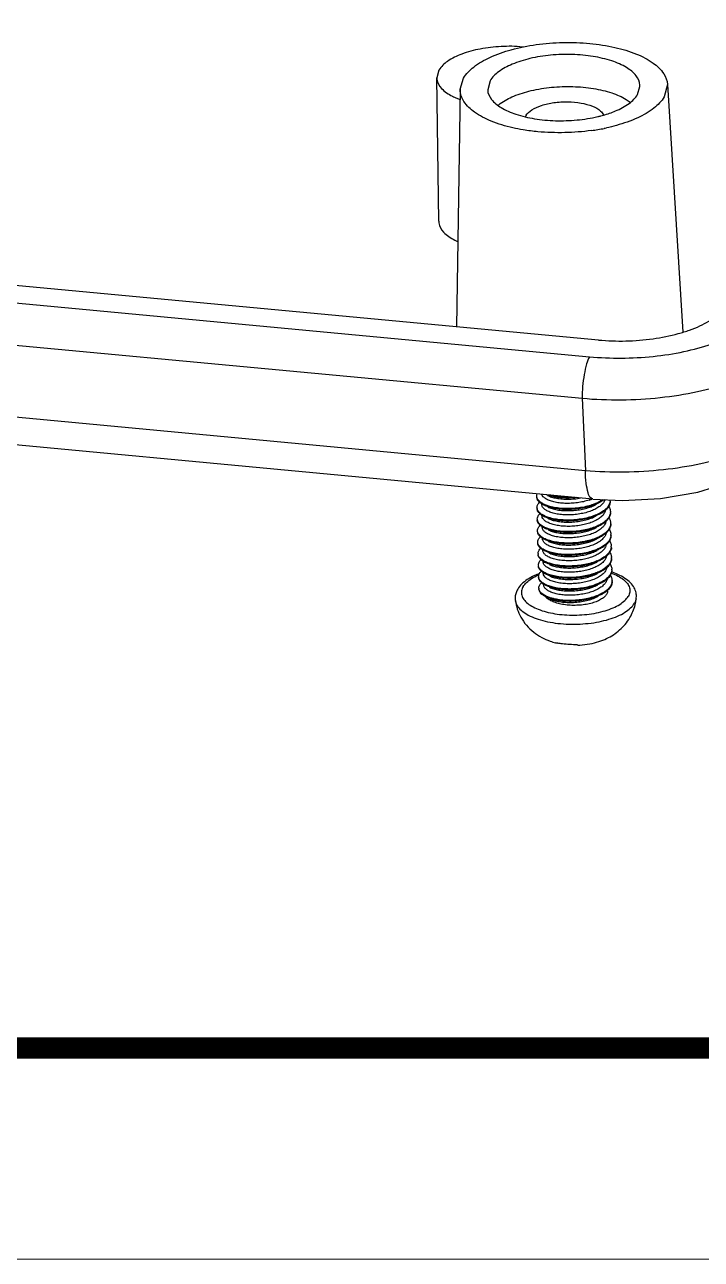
# Model space of a CAD drawing. Header units: millimetres. Extents: x 1396 to 1781, y -411 to -144.
# Drawn here: x 1534.95 to 1556.17, y -410.97 to -372.24 of the extents above; entities that cross this region are included whole.
import ezdxf

# ---------------------------------------------------------------- set-up
doc = ezdxf.new("R2010")
doc.units = ezdxf.units.MM
doc.layers.add('3_ALL_AXES', color=7, linetype='Continuous')
doc.layers.add('from', color=7, linetype='Continuous', lineweight=13)

# ---------------------------------------------------------------- blocks, each defined once
blk = doc.blocks.new('u21')
at = {"color": 7, "linetype": 'Continuous'}
for p, q in [((-22.441, 19.131), (-118.258, 28.113)), ((-118.592, 27.593), (-22.722, 18.606)), ((-27.445, 27.6), (-27.513, 27.357)), ((-27.451, 22.856), (-27.513, 27.358)), ((-26.779, 26.997), (-26.675, 27.344)), ((-25.841, 27.266), (-25.916, 26.976)), ((-20.281, 27.149), (-20.384, 26.755)), ((-20.281, 27.149), (-19.798, 19.382)), ((-26.779, 26.997), (-26.893, 19.548)), ((-21.218, 26.833), (-21.142, 27.088)), ((-118.821, 26.29), (-22.952, 17.304)), ((-22.853, 15.031), (-118.849, 24.03)), ((-22.616, 14.141), (-118.612, 23.14)), ((-22.952, 17.304), (-22.853, 15.031)), ((-22.536, 14), (-22.538, 13.999)), ((-23.759, 9.625), (-23.787, 9.637))]:
    blk.add_line(p, q, dxfattribs=at)
blk.add_lwpolyline([(-22.616, 14.141), (-21.687, 14.097), (-20.495, 14.159), (-19.325, 14.36), (-18.257, 14.697), (-17.347, 15.167), (-16.647, 15.76), (-16.313, 16.212)], dxfattribs=at)
for centre, radius, start, end in [((-26.058, 28.699), 2.15, 243.3308, 247.4351), ((-25.966, 28.919), 2.388, 247.4125, 249.8511), ((-24.48, 26.034), 0.273, 149.5811, 156.8358), ((-23.427, 30.219), 4.192, 283.2429, 284.6542), ((-23.358, 29.955), 3.919, 284.6574, 285.8603), ((-23.559, 32.173), 6.533, 277.8954, 281.4663), ((-23.468, 31.7), 6.05, 281.5057, 282.1514), ((-23.899, 14.505), 0.609, 237.4115, 238.4974), ((-23.775, 14.759), 0.867, 243.4732, 245.121), ((-23.221, 15.556), 1.526, 288.5199, 292.036), ((-23.159, 15.506), 1.63, 291.4225, 292.4012), ((-22.337, 14.098), 0.261, 355.7147, 1.5163), ((-24.186, 13.876), 0.185, 181.6364, 198.7223), ((-23.865, 14.186), 0.657, 238.0736, 238.4492), ((-22.349, 13.739), 0.281, 355.7675, 1.2298), ((-24.201, 13.514), 0.162, 180.9463, 190.1398), ((-23.88, 13.786), 0.611, 237.4364, 238.473), ((-23.751, 14.054), 0.885, 244.0855, 245.1114), ((-23.123, 14.74), 1.58, 292.6231, 292.8306), ((-22.319, 13.378), 0.26, 355.6839, 1.4549), ((-23.841, 13.479), 0.672, 238.6635, 238.804), ((-23.053, 14.236), 1.423, 292.487, 296.8616), ((-22.993, 14.114), 1.287, 296.9198, 297.578), ((-22.332, 13.019), 0.281, 355.8102, 1.2846), ((-24.155, 12.437), 0.182, 181.7928, 190.1635), ((-23.862, 13.069), 0.614, 237.4646, 238.4523), ((-23.727, 13.35), 0.903, 244.688, 245.1108), ((-22.644, 13.24), 0.669, 312.6843, 313.3132), ((-22.303, 12.658), 0.261, 355.6067, 1.3796), ((-23.822, 12.762), 0.676, 238.6746, 239.6015), ((-23.778, 12.839), 0.764, 239.6697, 244.508), ((-23.03, 13.501), 1.407, 292.4573, 297.3363), ((-22.973, 13.386), 1.279, 297.4129, 297.5786), ((-22.623, 12.516), 0.663, 313.1159, 313.4583), ((-22.599, 12.463), 0.628, 313.9978, 315.2385), ((-22.312, 12.298), 0.278, 349.8722, 1.3652), ((-24.141, 11.716), 0.179, 181.8116, 190.274), ((-22.292, 11.939), 0.267, 355.5992, 1.2688), ((-24.14, 11.353), 0.172, 180.9327, 190.5318), ((-23.838, 11.988), 0.613, 237.5273, 238.6203), ((-22.948, 12.65), 1.261, 297.7424, 297.9116), ((-22.612, 11.774), 0.672, 311.6802, 312.5402), ((-22.292, 11.578), 0.276, 351.219, 1.4294), ((-23.833, 11.301), 0.348, 221.017, 223.0866), ((-23.681, 11.938), 0.933, 245.3849, 245.8643), ((-23.291, 11.766), 2.186, 256.8826, 258.6149)]:
    blk.add_arc(centre, radius, start, end, dxfattribs=at)
for points, start_tangent, end_tangent in [([(-24.793, 28.317), (-24.825, 28.321), (-25.494, 28.336), (-26.151, 28.26), (-26.73, 28.101), (-27.176, 27.873), (-27.445, 27.6)], (-0.995015, 0.099727), (-0.507097, -0.861889)), ([(-26.675, 27.344), (-26.357, 27.693), (-25.846, 27.997), (-25.178, 28.237), (-24.397, 28.396), (-23.557, 28.463), (-22.715, 28.434), (-21.928, 28.311), (-21.251, 28.101), (-20.729, 27.82), (-20.398, 27.486), (-20.281, 27.149)], (0.507097, 0.861889), (0.06582, -0.997831)), ([(-21.142, 27.088), (-21.143, 27.128), (-21.262, 27.418), (-21.562, 27.676), (-22.026, 27.886), (-22.606, 28.025), (-23.268, 28.087), (-23.943, 28.065), (-24.592, 27.96), (-25.149, 27.782), (-25.579, 27.544), (-25.841, 27.266)], (0.022655, 0.999743), (-0.507097, -0.861889)), ([(-27.513, 27.357), (-27.509, 27.307), (-27.364, 27.024), (-27.023, 26.778)], (0.000925, -1), (0.893298, -0.449466)), ([(-24.804, 25.724), (-25.13, 25.788), (-25.808, 25.998), (-26.33, 26.279), (-26.661, 26.612), (-26.779, 26.976), (-26.779, 26.997)], (-0.986368, 0.164557), (0.017172, 0.999853)), ([(-25.916, 26.976), (-25.916, 26.971), (-25.797, 26.681), (-25.497, 26.423), (-25.033, 26.213), (-24.453, 26.073)], (0.058461, -0.99829), (0.986932, -0.161137)), ([(-25.582, 26.499), (-25.523, 26.546), (-25.1, 26.78), (-24.552, 26.955), (-23.913, 27.059), (-23.249, 27.081), (-22.597, 27.02), (-22.027, 26.882), (-21.571, 26.676)], (0.766284, 0.642501), (0.854454, -0.519527)), ([(-22.287, 26.185), (-21.909, 26.317), (-21.48, 26.555), (-21.218, 26.833)], (0.961903, 0.273391), (0.507097, 0.861889)), ([(-20.384, 26.755), (-20.702, 26.406), (-21.213, 26.102), (-21.881, 25.862), (-22.194, 25.785)], (-0.507097, -0.861889), (-0.977591, -0.210515)), ([(-24.716, 26.173), (-24.536, 26.348), (-24.23, 26.489), (-23.842, 26.577), (-23.405, 26.603), (-22.99, 26.564), (-22.629, 26.463), (-22.379, 26.315), (-22.285, 26.199)], (0.507097, 0.861889), (0.456858, -0.88954)), ([(-21.571, 26.676), (-21.447, 26.592)], (0.854454, -0.519527), (0.794439, -0.607344)), ([(-24.453, 26.073), (-23.791, 26.011), (-23.116, 26.034), (-22.467, 26.139)], (0.986932, -0.161137), (0.973372, 0.229232)), ([(-22.662, 25.703), (-23.502, 25.636), (-24.344, 25.665), (-24.804, 25.724)], (-0.990424, -0.138059), (-0.986368, 0.164557)), ([(-27.451, 22.856), (-27.447, 22.804), (-27.299, 22.516), (-26.951, 22.265), (-26.856, 22.22)], (0.000943, -1), (0.914263, -0.40512)), ([(-22.441, 19.131), (-21.585, 19.101), (-20.732, 19.17), (-19.941, 19.331), (-19.585, 19.443), (-19.263, 19.574), (-18.981, 19.722), (-18.744, 19.883), (-18.556, 20.056), (-18.421, 20.237)], (0.995635, -0.093332), (0.507097, 0.861889)), ([(-22.722, 18.606), (-21.728, 18.563), (-20.724, 18.618), (-19.763, 18.769), (-18.894, 19.008), (-18.16, 19.324), (-17.6, 19.699), (-17.241, 20.114)], (0.995645, -0.093231), (0.507459, 0.861676)), ([(-22.952, 17.304), (-21.733, 17.256), (-20.507, 17.327), (-19.334, 17.513), (-18.273, 17.805), (-17.378, 18.188), (-16.693, 18.643), (-16.252, 19.147)], (0.996044, -0.088866), (0.51134, 0.859379)), ([(-22.722, 18.606), (-22.815, 18.379), (-22.891, 18.053), (-22.939, 17.676), (-22.952, 17.304)], (-0.507097, -0.861889), (0.015932, -0.999873)), ([(-16.594, 16.373), (-17.279, 15.92), (-18.174, 15.538), (-19.235, 15.246), (-20.408, 15.059), (-21.634, 14.986), (-22.853, 15.031)], (-0.761953, -0.647632), (-0.996238, 0.086657)), ([(-22.615, 14.149), (-22.675, 14.17), (-22.766, 14.336), (-22.827, 14.633), (-22.853, 15.031)], (-0.99193, 0.126788), (-0.015932, 0.999873)), ([(-24.379, 14.231), (-24.365, 14.306)], (-0.018982, 0.99982), (0.375907, 0.926657)), ([(-24.377, 14.205), (-24.379, 14.223), (-24.379, 14.231)], (-0.176586, 0.984285), (-0.018982, 0.99982)), ([(-24.226, 13.992), (-24.277, 14.028), (-24.35, 14.11), (-24.378, 14.196), (-24.379, 14.204)], (-0.84252, 0.538666), (-0.018982, 0.99982)), ([(-24.163, 13.983), (-24.277, 14.055), (-24.35, 14.137), (-24.377, 14.205)], (-0.894663, 0.446742), (-0.176586, 0.984285)), ([(-24.371, 13.871), (-24.368, 13.905), (-24.331, 13.992), (-24.289, 14.041)], (-0.027821, 0.999613), (0.718232, 0.695804)), ([(-22.736, 14.11), (-22.913, 14.06), (-23.104, 14.026), (-23.301, 14.008), (-23.494, 14.007), (-23.675, 14.022), (-23.84, 14.053), (-23.983, 14.097), (-24.097, 14.152), (-24.178, 14.217), (-24.223, 14.288), (-24.224, 14.292)], (-0.947939, -0.318451), (-0.305163, 0.9523)), ([(-22.26, 14.072), (-22.326, 13.98), (-22.427, 13.894), (-22.558, 13.819), (-22.713, 13.755), (-22.889, 13.704), (-23.081, 13.668), (-23.277, 13.649), (-23.468, 13.647), (-23.652, 13.66), (-23.823, 13.69), (-23.97, 13.735), (-24.085, 13.79), (-24.167, 13.854), (-24.214, 13.925), (-24.223, 13.975)], (-0.458428, -0.888732), (-0.028749, 0.999587)), ([(-24.149, 13.949), (-24.162, 13.956), (-24.217, 13.986)], (-0.902074, 0.431581), (-0.852576, 0.522603)), ([(-22.41, 14.032), (-22.537, 13.972), (-22.732, 13.905), (-22.947, 13.855), (-23.173, 13.825), (-23.401, 13.814), (-23.622, 13.823), (-23.828, 13.85), (-24.011, 13.895), (-24.149, 13.949)], (-0.88091, -0.473284), (-0.902074, 0.431581)), ([(-24.021, 13.926), (-24.14, 13.972)], (-0.951161, 0.308694), (-0.907139, 0.420831)), ([(-23.143, 14.189), (-23.302, 14.177), (-23.528, 14.176), (-23.742, 14.195), (-23.937, 14.232), (-24.082, 14.277)], (-0.994423, -0.105461), (-0.935143, 0.35427)), ([(-24.042, 14.254), (-23.982, 14.228), (-23.839, 14.185), (-23.671, 14.155), (-23.488, 14.14), (-23.295, 14.142), (-23.099, 14.16), (-23.004, 14.176)], (0.901882, -0.431982), (0.983671, 0.179974)), ([(-24.034, 13.894), (-23.969, 13.867), (-23.823, 13.823), (-23.653, 13.793), (-23.469, 13.78), (-23.278, 13.782), (-23.083, 13.801), (-22.893, 13.837), (-22.717, 13.888), (-22.561, 13.952), (-22.522, 13.972)], (0.901851, -0.432048), (0.880828, 0.473436)), ([(-22.564, 13.989), (-22.733, 13.932), (-22.947, 13.882), (-23.173, 13.852), (-23.401, 13.841), (-23.623, 13.85), (-23.829, 13.877), (-24.011, 13.922), (-24.021, 13.926)], (-0.930896, -0.365284), (-0.951161, 0.308694)), ([(-23.291, 14.204), (-23.303, 14.204), (-23.529, 14.203), (-23.743, 14.222), (-23.937, 14.259), (-23.964, 14.266)], (-0.998772, -0.049539), (-0.965428, 0.26067)), ([(-22.42, 14.054), (-22.536, 14)], (-0.885241, -0.465133), (-0.924008, -0.382374)), ([(-22.305, 14.123), (-22.371, 14.082), (-22.42, 14.054)], (-0.819437, -0.573169), (-0.885241, -0.465133)), ([(-22.269, 14.122), (-22.37, 14.055), (-22.41, 14.032)], (-0.78844, -0.615112), (-0.88091, -0.473284)), ([(-22.239, 14.122), (-22.26, 14.072)], (-0.291108, -0.95669), (-0.458428, -0.888732)), ([(-22.077, 14.079), (-22.103, 13.978), (-22.174, 13.87), (-22.211, 13.832)], (-0.074583, -0.997215), (-0.728659, -0.684877)), ([(-22.075, 14.078), (-22.075, 14.062), (-22.102, 13.951), (-22.173, 13.843), (-22.198, 13.817)], (0.026083, -0.99966), (-0.709272, -0.704935)), ([(-24.212, 13.628), (-24.308, 13.706), (-24.36, 13.79), (-24.37, 13.844)], (-0.848724, 0.528835), (-0.027821, 0.999613)), ([(-24.363, 13.511), (-24.348, 13.586), (-24.289, 13.672), (-24.279, 13.682)], (-0.017164, 0.999853), (0.720008, 0.693966)), ([(-24.13, 13.611), (-24.213, 13.655), (-24.309, 13.733), (-24.361, 13.817)], (-0.908465, 0.417961), (-0.321359, 0.946957)), ([(-22.251, 13.712), (-22.319, 13.619), (-22.423, 13.531), (-22.56, 13.454), (-22.719, 13.39), (-22.895, 13.34), (-23.086, 13.306), (-23.283, 13.288), (-23.476, 13.287), (-23.658, 13.302), (-23.823, 13.332), (-23.965, 13.376), (-24.079, 13.432), (-24.161, 13.496), (-24.206, 13.567), (-24.215, 13.615)], (-0.458428, -0.888732), (-0.028082, 0.999606)), ([(-24.141, 13.589), (-24.209, 13.626)], (-0.902238, 0.431238), (-0.852173, 0.52326)), ([(-22.401, 13.672), (-22.436, 13.654), (-22.617, 13.579), (-22.823, 13.519), (-23.044, 13.479), (-23.272, 13.457), (-23.498, 13.455), (-23.713, 13.473), (-23.909, 13.509), (-24.078, 13.562), (-24.141, 13.589)], (-0.881221, -0.472705), (-0.902238, 0.431238)), ([(-24.015, 13.566), (-24.078, 13.589), (-24.13, 13.611)], (-0.950298, 0.31134), (-0.908465, 0.417961)), ([(-24.025, 13.534), (-23.969, 13.51), (-23.824, 13.465), (-23.655, 13.435), (-23.472, 13.42), (-23.28, 13.422), (-23.081, 13.44), (-22.888, 13.476), (-22.711, 13.527), (-22.556, 13.59), (-22.514, 13.612)], (0.90194, -0.431862), (0.880821, 0.473449)), ([(-22.526, 13.641), (-22.618, 13.606), (-22.823, 13.546), (-23.044, 13.506), (-23.272, 13.484), (-23.499, 13.483), (-23.714, 13.5), (-23.91, 13.536), (-24.015, 13.566)], (-0.923472, -0.383665), (-0.950298, 0.31134)), ([(-22.414, 13.693), (-22.437, 13.681), (-22.526, 13.641)], (-0.886312, -0.463089), (-0.923472, -0.383665)), ([(-22.211, 13.832), (-22.287, 13.77), (-22.414, 13.693)], (-0.728659, -0.684877), (-0.886312, -0.463089)), ([(-22.282, 13.747), (-22.286, 13.743), (-22.401, 13.672)], (-0.807923, -0.589288), (-0.881221, -0.472705)), ([(-22.198, 13.817), (-22.282, 13.747)], (-0.709272, -0.704935), (-0.807923, -0.589288)), ([(-22.223, 13.799), (-22.251, 13.712)], (-0.150784, -0.988567), (-0.458428, -0.888732)), ([(-22.068, 13.718), (-22.075, 13.676), (-22.123, 13.567), (-22.202, 13.473)], (-0.073709, -0.99728), (-0.72802, -0.685556)), ([(-22.067, 13.718), (-22.074, 13.649), (-22.122, 13.54), (-22.187, 13.46)], (0.021586, -0.999767), (-0.705868, -0.708343)), ([(-22.126, 13.913), (-22.114, 13.896), (-22.072, 13.787), (-22.068, 13.745)], (0.566271, -0.824219), (0.021586, -0.999767)), ([(-24.209, 13.272), (-24.254, 13.303), (-24.33, 13.384), (-24.361, 13.471), (-24.362, 13.484)], (-0.842759, 0.538292), (-0.017164, 0.999853)), ([(-24.138, 13.259), (-24.255, 13.33), (-24.33, 13.412), (-24.36, 13.485)], (-0.899424, 0.437078), (-0.175171, 0.984538)), ([(-24.354, 13.151), (-24.352, 13.18), (-24.317, 13.267), (-24.271, 13.322)], (-0.029444, 0.999566), (0.720035, 0.693937)), ([(-22.243, 13.352), (-22.309, 13.26), (-22.411, 13.174), (-22.541, 13.098), (-22.696, 13.034), (-22.873, 12.984), (-23.065, 12.948), (-23.262, 12.929), (-23.453, 12.927), (-23.637, 12.941), (-23.807, 12.971), (-23.954, 13.015), (-24.069, 13.071), (-24.15, 13.134), (-24.197, 13.205), (-24.206, 13.254)], (-0.458428, -0.888732), (-0.028724, 0.999587)), ([(-24.132, 13.229), (-24.137, 13.232), (-24.2, 13.266)], (-0.902182, 0.431355), (-0.852359, 0.522957)), ([(-22.393, 13.312), (-22.51, 13.257), (-22.703, 13.188), (-22.917, 13.138), (-23.142, 13.106), (-23.37, 13.094), (-23.593, 13.101), (-23.8, 13.128), (-23.984, 13.172), (-24.132, 13.229)], (-0.880918, -0.473269), (-0.902182, 0.431355)), ([(-24.005, 13.206), (-24.123, 13.252)], (-0.95112, 0.308823), (-0.907105, 0.420904)), ([(-24.017, 13.174), (-23.962, 13.151), (-23.819, 13.106), (-23.653, 13.076), (-23.473, 13.06), (-23.281, 13.061), (-23.082, 13.079), (-22.889, 13.114), (-22.713, 13.163), (-22.554, 13.227), (-22.505, 13.252)], (0.901952, -0.431837), (0.880808, 0.473474)), ([(-22.516, 13.281), (-22.704, 13.215), (-22.917, 13.165), (-23.143, 13.133), (-23.371, 13.121), (-23.593, 13.128), (-23.8, 13.155), (-23.984, 13.199), (-24.005, 13.206)], (-0.923055, -0.384669), (-0.95112, 0.308823)), ([(-22.404, 13.334), (-22.51, 13.284)], (-0.885347, -0.464931), (-0.921656, -0.388009)), ([(-22.202, 13.473), (-22.214, 13.462), (-22.345, 13.367), (-22.404, 13.334)], (-0.72802, -0.685556), (-0.885347, -0.464932)), ([(-22.187, 13.46), (-22.213, 13.435), (-22.344, 13.34), (-22.393, 13.312)], (-0.705868, -0.708343), (-0.880918, -0.473269)), ([(-22.215, 13.431), (-22.243, 13.352)], (-0.179392, -0.983778), (-0.458428, -0.888732)), ([(-22.06, 13.359), (-22.083, 13.264), (-22.152, 13.157), (-22.195, 13.112)], (-0.074743, -0.997203), (-0.728646, -0.684891)), ([(-22.058, 13.358), (-22.058, 13.348), (-22.082, 13.237), (-22.151, 13.13), (-22.181, 13.097)], (0.025334, -0.999679), (-0.708838, -0.705371)), ([(-22.115, 13.549), (-22.08, 13.485), (-22.059, 13.385)], (0.558175, -0.829723), (0.025334, -0.999679)), ([(-22.109, 13.194), (-22.101, 13.182), (-22.056, 13.074), (-22.051, 13.025)], (0.567399, -0.823443), (0.022459, -0.999748)), ([(-24.342, 13.092), (-24.354, 13.151)], (-0.347703, 0.937605), (-0.029444, 0.999566)), ([(-24.19, 12.905), (-24.287, 12.981), (-24.342, 13.065), (-24.353, 13.124)], (-0.854127, 0.520065), (-0.029444, 0.999566)), ([(-24.346, 12.791), (-24.333, 12.861), (-24.277, 12.947), (-24.262, 12.962)], (-0.016337, 0.999867), (0.719123, 0.694883)), ([(-24.343, 12.765), (-24.344, 12.773), (-24.346, 12.791)], (-0.173198, 0.984887), (-0.016337, 0.999867)), ([(-24.113, 12.891), (-24.189, 12.931), (-24.287, 13.008), (-24.342, 13.092)], (-0.908258, 0.41841), (-0.347703, 0.937605)), ([(-22.234, 12.992), (-22.301, 12.9), (-22.405, 12.813), (-22.54, 12.735), (-22.699, 12.671), (-22.875, 12.621), (-23.064, 12.587), (-23.261, 12.568), (-23.453, 12.567), (-23.636, 12.582), (-23.803, 12.612), (-23.946, 12.655), (-24.06, 12.71), (-24.142, 12.775), (-24.189, 12.846), (-24.198, 12.894)], (-0.458428, -0.888732), (-0.028123, 0.999604)), ([(-24.124, 12.869), (-24.189, 12.904)], (-0.902164, 0.431394), (-0.855399, 0.517969)), ([(-22.384, 12.952), (-22.41, 12.939), (-22.589, 12.862), (-22.793, 12.802), (-23.013, 12.76), (-23.241, 12.738), (-23.468, 12.735), (-23.684, 12.752), (-23.881, 12.787), (-24.052, 12.838), (-24.124, 12.869)], (-0.881225, -0.472697), (-0.902164, 0.431394)), ([(-23.999, 12.846), (-24.052, 12.865), (-24.113, 12.891)], (-0.95021, 0.311612), (-0.908258, 0.41841)), ([(-24.009, 12.814), (-23.948, 12.788), (-23.805, 12.745), (-23.638, 12.715), (-23.455, 12.7), (-23.262, 12.702), (-23.066, 12.72), (-22.876, 12.755), (-22.7, 12.805), (-22.541, 12.869), (-22.497, 12.892)], (0.901886, -0.431974), (0.880825, 0.473442)), ([(-22.509, 12.92), (-22.59, 12.889), (-22.794, 12.829), (-23.014, 12.787), (-23.242, 12.765), (-23.468, 12.762), (-23.685, 12.779), (-23.882, 12.814), (-23.999, 12.846)], (-0.923562, -0.383449), (-0.95021, 0.311612)), ([(-22.195, 13.112), (-22.262, 13.056), (-22.397, 12.973)], (-0.728646, -0.684891), (-0.886363, -0.462991)), ([(-22.262, 13.029), (-22.384, 12.952)], (-0.804957, -0.593333), (-0.881225, -0.472697)), ([(-22.181, 13.097), (-22.262, 13.029)], (-0.708838, -0.705371), (-0.804957, -0.593333)), ([(-22.206, 13.078), (-22.234, 12.992)], (-0.15288, -0.988245), (-0.458428, -0.888732)), ([(-22.051, 12.998), (-22.056, 12.963), (-22.102, 12.853), (-22.185, 12.753)], (-0.073051, -0.997328), (-0.727595, -0.686007)), ([(-22.05, 12.998), (-22.056, 12.936), (-22.101, 12.826), (-22.17, 12.74)], (0.022459, -0.999748), (-0.705306, -0.708903)), ([(-22.097, 12.828), (-22.066, 12.772), (-22.042, 12.665)], (0.555342, -0.831622), (0.02415, -0.999708)), ([(-24.192, 12.551), (-24.231, 12.579), (-24.31, 12.659), (-24.344, 12.746), (-24.345, 12.764)], (-0.843028, 0.537869), (-0.016337, 0.999867)), ([(-24.113, 12.535), (-24.232, 12.606), (-24.31, 12.686), (-24.343, 12.765)], (-0.903989, 0.427555), (-0.173198, 0.984887)), ([(-24.337, 12.431), (-24.336, 12.454), (-24.304, 12.542), (-24.254, 12.602)], (-0.030387, 0.999538), (0.721477, 0.692438)), ([(-24.173, 12.185), (-24.264, 12.255), (-24.322, 12.339), (-24.337, 12.404)], (-0.85418, 0.519978), (-0.030433, 0.999537)), ([(-24.097, 12.171), (-24.165, 12.207), (-24.266, 12.283), (-24.323, 12.366), (-24.334, 12.404)], (-0.908048, 0.418867), (-0.175682, 0.984447)), ([(-23.408, 12.206), (-23.597, 12.218), (-23.773, 12.247), (-23.925, 12.291), (-24.045, 12.346), (-24.13, 12.411), (-24.179, 12.483), (-24.19, 12.534)], (-0.999822, 0.018876), (-0.029733, 0.999558)), ([(-24.115, 12.509), (-24.183, 12.546)], (-0.902324, 0.431059), (-0.852175, 0.523257)), ([(-22.376, 12.592), (-22.482, 12.541), (-22.674, 12.472), (-22.887, 12.42), (-23.112, 12.387), (-23.34, 12.374), (-23.563, 12.38), (-23.771, 12.406), (-23.957, 12.449), (-24.112, 12.508), (-24.115, 12.509)], (-0.880941, -0.473226), (-0.902324, 0.431059)), ([(-23.988, 12.486), (-24.107, 12.532)], (-0.95105, 0.309036), (-0.90712, 0.420873)), ([(-24, 12.454), (-23.936, 12.427), (-23.789, 12.383), (-23.619, 12.353), (-23.435, 12.339), (-23.244, 12.342), (-23.05, 12.361), (-22.859, 12.397), (-22.683, 12.447), (-22.527, 12.512), (-22.488, 12.532)], (0.901849, -0.432051), (0.880829, 0.473435)), ([(-22.499, 12.561), (-22.675, 12.499), (-22.887, 12.447), (-23.112, 12.414), (-23.341, 12.401), (-23.564, 12.407), (-23.772, 12.433), (-23.957, 12.476), (-23.988, 12.486)], (-0.923062, -0.384651), (-0.95105, 0.309036)), ([(-22.226, 12.632), (-22.291, 12.542), (-22.389, 12.457), (-22.517, 12.382), (-22.666, 12.319), (-22.837, 12.268), (-23.024, 12.231), (-23.218, 12.21), (-23.408, 12.206)], (-0.458428, -0.888732), (-0.999822, 0.018876)), ([(-22.387, 12.613), (-22.483, 12.568), (-22.499, 12.561)], (-0.885468, -0.464701), (-0.923062, -0.384651)), ([(-22.19, 12.748), (-22.319, 12.652), (-22.387, 12.613)], (-0.73508, -0.67798), (-0.885468, -0.464701)), ([(-22.043, 12.638), (-22.064, 12.551), (-22.13, 12.443), (-22.238, 12.341), (-22.38, 12.252)], (-0.075689, -0.997131), (-0.886375, -0.462967)), ([(-22.17, 12.74), (-22.19, 12.721), (-22.319, 12.625), (-22.376, 12.592)], (-0.705306, -0.708903), (-0.880941, -0.473226)), ([(-22.198, 12.713), (-22.226, 12.632)], (-0.173952, -0.984754), (-0.458428, -0.888732)), ([(-22.042, 12.638), (-22.041, 12.635), (-22.063, 12.524), (-22.129, 12.416), (-22.164, 12.378)], (0.02415, -0.999708), (-0.708467, -0.705743)), ([(-22.093, 12.474), (-22.089, 12.468), (-22.041, 12.36), (-22.034, 12.305)], (0.568504, -0.822681), (0.023428, -0.999726)), ([(-24.329, 12.071), (-24.318, 12.136), (-24.264, 12.222), (-24.246, 12.241)], (-0.016459, 0.999865), (0.71808, 0.695961)), ([(-24.326, 12.045), (-24.327, 12.047), (-24.329, 12.071)], (-0.1713, 0.985219), (-0.016459, 0.999865)), ([(-24.166, 11.826), (-24.202, 11.85), (-24.286, 11.929), (-24.325, 12.015), (-24.328, 12.044)], (-0.851938, 0.523643), (-0.017541, 0.999846)), ([(-24.088, 11.811), (-24.209, 11.881), (-24.29, 11.961), (-24.326, 12.045)], (-0.908368, 0.418171), (-0.1713, 0.985219)), ([(-22.218, 12.272), (-22.284, 12.18), (-22.387, 12.093), (-22.522, 12.015), (-22.681, 11.951), (-22.857, 11.901), (-23.046, 11.867), (-23.242, 11.848), (-23.435, 11.847), (-23.618, 11.861), (-23.785, 11.891), (-23.928, 11.935), (-24.043, 11.99), (-24.125, 12.054), (-24.172, 12.126), (-24.181, 12.174)], (-0.458428, -0.888732), (-0.02817, 0.999603)), ([(-23.438, 12.014), (-23.654, 12.03), (-23.853, 12.064), (-24.025, 12.114), (-24.107, 12.149)], (-0.999648, 0.026534), (-0.902088, 0.431552)), ([(-23.982, 12.126), (-24.026, 12.142), (-24.097, 12.171)], (-0.950137, 0.311833), (-0.908048, 0.418867)), ([(-23.992, 12.094), (-23.919, 12.063), (-23.767, 12.02), (-23.591, 11.991), (-23.403, 11.979)], (0.901792, -0.432171), (0.999822, -0.018876)), ([(-23.438, 12.041), (-23.655, 12.057), (-23.854, 12.091), (-23.982, 12.126)], (-0.999648, 0.026534), (-0.950137, 0.311833)), ([(-22.368, 12.232), (-22.383, 12.224), (-22.561, 12.146), (-22.764, 12.085), (-22.983, 12.042), (-23.211, 12.018), (-23.438, 12.014)], (-0.881205, -0.472735), (-0.999648, 0.026534)), ([(-22.492, 12.2), (-22.562, 12.173), (-22.764, 12.112), (-22.984, 12.069), (-23.212, 12.045), (-23.438, 12.041)], (-0.923652, -0.383232), (-0.999648, 0.026534)), ([(-23.403, 11.979), (-23.213, 11.983), (-23.019, 12.004), (-22.832, 12.041), (-22.662, 12.092), (-22.512, 12.155), (-22.48, 12.172)], (0.999822, -0.018876), (0.880841, 0.473411)), ([(-22.17, 12.031), (-22.294, 11.937), (-22.37, 11.893)], (-0.72997, -0.683479), (-0.885599, -0.464451)), ([(-22.242, 12.311), (-22.368, 12.232)], (-0.802503, -0.596648), (-0.881205, -0.472735)), ([(-22.162, 12.011), (-22.287, 11.914), (-22.359, 11.872)], (-0.719293, -0.694707), (-0.881007, -0.473103)), ([(-22.164, 12.378), (-22.237, 12.314), (-22.242, 12.311)], (-0.708467, -0.705743), (-0.802503, -0.596648)), ([(-22.189, 12.358), (-22.218, 12.272)], (-0.153445, -0.988157), (-0.458428, -0.888732)), ([(-22.038, 12.249), (-22.081, 12.139), (-22.167, 12.034)], (-0.176487, -0.984303), (-0.725872, -0.687829)), ([(-22.033, 12.278), (-22.037, 12.226), (-22.078, 12.116), (-22.152, 12.021)], (0.024037, -0.999711), (-0.704082, -0.710119)), ([(-22.081, 12.11), (-22.052, 12.058), (-22.025, 11.948), (-22.025, 11.945)], (0.558822, -0.829288), (0.022653, -0.999743)), ([(-24.32, 11.711), (-24.32, 11.729), (-24.29, 11.817), (-24.236, 11.882)], (-0.030488, 0.999535), (0.72301, 0.690837)), ([(-24.167, 11.471), (-24.234, 11.522), (-24.299, 11.605), (-24.32, 11.684)], (-0.843597, 0.536977), (-0.027911, 0.99961)), ([(-24.08, 11.451), (-24.141, 11.482), (-24.244, 11.558), (-24.304, 11.641), (-24.318, 11.684)], (-0.907842, 0.419313), (-0.177345, 0.984149)), ([(-22.209, 11.912), (-22.276, 11.82), (-22.378, 11.733), (-22.51, 11.657), (-22.666, 11.593), (-22.842, 11.543), (-23.036, 11.507), (-23.235, 11.488), (-23.427, 11.487), (-23.61, 11.501), (-23.779, 11.532), (-23.924, 11.577), (-24.038, 11.632), (-24.118, 11.696), (-24.163, 11.766), (-24.173, 11.814)], (-0.458428, -0.888732), (-0.028612, 0.999591)), ([(-24.098, 11.789), (-24.166, 11.826)], (-0.90246, 0.430775), (-0.851938, 0.523643)), ([(-22.359, 11.872), (-22.447, 11.829), (-22.636, 11.758), (-22.846, 11.705), (-23.07, 11.67), (-23.298, 11.654), (-23.522, 11.659), (-23.732, 11.682), (-23.92, 11.723), (-24.079, 11.78), (-24.098, 11.789)], (-0.881007, -0.473103), (-0.90246, 0.430775)), ([(-23.972, 11.766), (-24.088, 11.811)], (-0.95096, 0.309314), (-0.908368, 0.418171)), ([(-23.983, 11.734), (-23.929, 11.71), (-23.785, 11.666), (-23.62, 11.635), (-23.439, 11.62), (-23.247, 11.621), (-23.049, 11.639), (-22.855, 11.674), (-22.678, 11.723), (-22.52, 11.787), (-22.471, 11.812)], (0.901955, -0.431831), (0.880809, 0.473473)), ([(-22.482, 11.841), (-22.646, 11.782), (-22.858, 11.73), (-23.082, 11.695), (-23.31, 11.681), (-23.534, 11.686), (-23.743, 11.711), (-23.93, 11.753), (-23.972, 11.766)], (-0.923085, -0.384596), (-0.95096, 0.309314)), ([(-22.37, 11.893), (-22.455, 11.852), (-22.482, 11.841)], (-0.885599, -0.464451), (-0.923085, -0.384596)), ([(-22.161, 11.672), (-22.213, 11.627), (-22.357, 11.536)], (-0.728684, -0.68485), (-0.88367, -0.46811)), ([(-22.146, 11.658), (-22.201, 11.609), (-22.341, 11.517), (-22.351, 11.512)], (-0.70765, -0.706563), (-0.881022, -0.473076)), ([(-22.181, 11.995), (-22.209, 11.912)], (-0.165925, -0.986138), (-0.458428, -0.888732)), ([(-22.172, 11.636), (-22.201, 11.552)], (-0.159838, -0.987143), (-0.458428, -0.888732)), ([(-22.026, 11.918), (-22.044, 11.837), (-22.108, 11.729), (-22.161, 11.672)], (-0.076235, -0.99709), (-0.728684, -0.68485)), ([(-22.025, 11.918), (-22.04, 11.82), (-22.099, 11.712), (-22.146, 11.658)], (0.021066, -0.999778), (-0.70765, -0.706563)), ([(-22.076, 11.754), (-22.025, 11.647), (-22.017, 11.585)], (0.569121, -0.822254), (0.024397, -0.999702)), ([(-24.312, 11.351), (-24.303, 11.41), (-24.252, 11.497), (-24.23, 11.52)], (-0.01742, 0.999848), (0.714857, 0.699271)), ([(-24.082, 11.069), (-24.168, 11.117), (-24.258, 11.196), (-24.305, 11.281), (-24.311, 11.324)], (-0.902392, 0.430917), (-0.023073, 0.999734)), ([(-24.07, 11.09), (-24.186, 11.157), (-24.269, 11.236), (-24.309, 11.322)], (-0.909115, 0.416545), (-0.184014, 0.982924)), ([(-22.201, 11.552), (-22.267, 11.46), (-22.369, 11.374), (-22.502, 11.297), (-22.66, 11.232), (-22.837, 11.182), (-23.025, 11.147), (-23.22, 11.128), (-23.413, 11.126), (-23.596, 11.14), (-23.765, 11.17), (-23.909, 11.214), (-24.024, 11.268), (-24.107, 11.333), (-24.155, 11.405), (-24.164, 11.454)], (-0.458428, -0.888732), (-0.028512, 0.999593)), ([(-24.09, 11.429), (-24.127, 11.448), (-24.157, 11.465)], (-0.901971, 0.431796), (-0.853687, 0.520787)), ([(-22.351, 11.512), (-22.514, 11.437), (-22.713, 11.374), (-22.931, 11.328), (-23.157, 11.301), (-23.384, 11.294), (-23.603, 11.306), (-23.805, 11.337), (-23.982, 11.385), (-24.09, 11.429)], (-0.881022, -0.473076), (-0.901971, 0.431796)), ([(-23.966, 11.406), (-24, 11.418), (-24.08, 11.451)], (-0.950081, 0.312004), (-0.907842, 0.419313)), ([(-22.159, 11.266), (-22.159, 11.261), (-22.18, 11.172), (-22.242, 11.086), (-22.343, 11.007), (-22.477, 10.937), (-22.64, 10.88), (-22.825, 10.838), (-23.024, 10.814), (-23.228, 10.807), (-23.43, 10.818), (-23.62, 10.847), (-23.791, 10.893), (-23.935, 10.953), (-23.987, 10.982)], (0.025249, -0.999681), (-0.848805, 0.528706)), ([(-23.975, 11.374), (-23.915, 11.348), (-23.772, 11.305), (-23.605, 11.274), (-23.422, 11.26), (-23.229, 11.261), (-23.032, 11.28), (-22.843, 11.314), (-22.666, 11.364), (-22.508, 11.429), (-22.463, 11.451)], (0.90189, -0.431965), (0.880824, 0.473445)), ([(-22.476, 11.48), (-22.533, 11.457), (-22.735, 11.395), (-22.954, 11.351), (-23.181, 11.326), (-23.408, 11.321), (-23.626, 11.335), (-23.826, 11.368), (-23.966, 11.406)], (-0.923739, -0.383022), (-0.950081, 0.312004)), ([(-22.361, 11.534), (-22.476, 11.48)], (-0.885049, -0.465499), (-0.923739, -0.383022)), ([(-22.178, 11.289), (-22.268, 11.223), (-22.354, 11.173)], (-0.761614, -0.648031), (-0.885736, -0.464188)), ([(-22.165, 11.273), (-22.247, 11.209), (-22.342, 11.152)], (-0.746845, -0.664998), (-0.881139, -0.472857)), ([(-22.02, 11.536), (-22.06, 11.425), (-22.144, 11.32), (-22.178, 11.289)], (-0.153363, -0.98817), (-0.761614, -0.648031)), ([(-22.016, 11.558), (-22.017, 11.524), (-22.051, 11.414), (-22.129, 11.308), (-22.158, 11.279)], (0.026115, -0.999659), (-0.73678, -0.676133)), ([(-23.987, 10.982), (-24.047, 11.026), (-24.088, 11.063)], (-0.848805, 0.528706), (-0.682956, 0.73046)), ([(-22.342, 11.152), (-22.402, 11.122), (-22.587, 11.049), (-22.794, 10.992), (-23.016, 10.954), (-23.244, 10.935), (-23.469, 10.936), (-23.682, 10.957), (-23.874, 10.995), (-24.038, 11.05), (-24.082, 11.069)], (-0.881139, -0.472857), (-0.902392, 0.430917)), ([(-23.955, 11.046), (-24.062, 11.087)], (-0.950855, 0.309638), (-0.912569, 0.408923)), ([(-23.966, 11.014), (-23.935, 11), (-23.79, 10.951), (-23.618, 10.917), (-23.427, 10.9), (-23.225, 10.901), (-23.021, 10.92), (-22.822, 10.957), (-22.637, 11.011), (-22.475, 11.081), (-22.455, 11.091)], (0.902164, -0.431392), (0.880933, 0.473242)), ([(-22.465, 11.121), (-22.617, 11.066), (-22.828, 11.012), (-23.052, 10.977), (-23.28, 10.961), (-23.504, 10.965), (-23.714, 10.989), (-23.903, 11.03), (-23.955, 11.046)], (-0.923123, -0.384505), (-0.950855, 0.309638)), ([(-22.354, 11.173), (-22.428, 11.137), (-22.465, 11.121)], (-0.885736, -0.464188), (-0.923123, -0.384505)), ([(-23.722, 9.625), (-23.733, 9.623), (-23.759, 9.625)], (-0.977159, -0.212508), (-0.971265, 0.238003)), ([(-23.11, 9.574), (-23.345, 9.577), (-23.573, 9.598), (-23.722, 9.623)], (-0.999637, -0.026924), (-0.980294, 0.197546)), ([(-23.11, 9.574), (-23.083, 9.562), (-23.058, 9.559)], (0.836173, -0.548465), (0.998969, 0.045394))]:
    blk.add_spline(points, degree=3, dxfattribs=dict(at, start_tangent=start_tangent, end_tangent=end_tangent))
at = {"layer": '3_ALL_AXES', "color": 7, "linetype": 'Continuous'}
for p, q in [((-24.223, 13.975), (-24.224, 13.996)), ((-24.215, 13.614), (-24.215, 13.631)), ((-24.207, 13.254), (-24.207, 13.275)), ((-24.198, 12.894), (-24.199, 12.912)), ((-24.19, 12.534), (-24.19, 12.554)), ((-24.181, 12.174), (-24.182, 12.193)), ((-24.173, 11.814), (-24.173, 11.833)), ((-24.164, 11.454), (-24.165, 11.474)), ((-22.159, 11.266), (-22.16, 11.282))]:
    blk.add_line(p, q, dxfattribs=at)
for centre, radius, start, end in [((-23.551, 9.955), 1.963, 112.6846, 113.7482), ((-24.682, 11.007), 0.372, 187.9666, 195.8323), ((-22.752, 11.188), 1.502, 347.5962, 354.5242), ((-21.614, 11.077), 0.359, 350.364, 354.7538), ((-23.236, 11.74), 2.179, 255.3041, 256.1112)]:
    blk.add_arc(centre, radius, start, end, dxfattribs=at)
for points, start_tangent, end_tangent in [([(-24.297, 11.804), (-24.453, 11.739), (-24.675, 11.616), (-24.853, 11.473), (-24.974, 11.318)], (-0.937153, -0.34892), (-0.507097, -0.861889)), ([(-24.806, 11.397), (-24.699, 11.527), (-24.54, 11.648), (-24.342, 11.752)], (0.507097, 0.861889), (0.91531, 0.402749)), ([(-22.04, 11.821), (-21.827, 11.728), (-21.655, 11.616), (-21.535, 11.493), (-21.47, 11.36), (-21.462, 11.224), (-21.513, 11.088)], (0.940485, -0.339835), (-0.507097, -0.861889)), ([(-21.257, 11.045), (-21.265, 11.202), (-21.324, 11.36), (-21.439, 11.513), (-21.612, 11.655), (-21.833, 11.775), (-22.035, 11.852)], (0.095309, 0.995448), (-0.950538, 0.310608)), ([(-24.974, 11.318), (-25.029, 11.196), (-25.054, 11.075), (-25.05, 10.956)], (-0.507097, -0.861889), (0.141813, -0.989893)), ([(-24.806, 11.397), (-24.856, 11.261), (-24.848, 11.124), (-24.783, 10.992), (-24.663, 10.868), (-24.492, 10.757), (-24.275, 10.662), (-24.02, 10.587), (-23.736, 10.535), (-23.432, 10.506), (-23.119, 10.503), (-22.807, 10.525), (-22.507, 10.571), (-22.23, 10.64), (-21.984, 10.729), (-21.778, 10.836), (-21.619, 10.957), (-21.513, 11.088)], (-0.507097, -0.861889), (0.507097, 0.861889)), ([(-25.05, 10.956), (-24.988, 10.693), (-24.877, 10.439), (-24.699, 10.183), (-24.473, 9.966), (-24.222, 9.801), (-23.961, 9.686), (-23.789, 9.632)], (0.141813, -0.989893), (0.967282, -0.253704)), ([(-25.04, 10.906), (-24.969, 10.763), (-24.834, 10.625), (-24.643, 10.501), (-24.4, 10.395), (-24.116, 10.312), (-23.798, 10.253), (-23.459, 10.221), (-23.109, 10.217), (-22.761, 10.242), (-22.426, 10.293), (-22.116, 10.37), (-21.842, 10.47), (-21.612, 10.59), (-21.434, 10.725), (-21.316, 10.871)], (0.272806, -0.962069), (0.507097, 0.861889)), ([(-21.459, 10.422), (-21.361, 10.62), (-21.293, 10.828), (-21.285, 10.865)], (0.507097, 0.861889), (0.214752, 0.976669)), ([(-21.26, 11.017), (-21.316, 10.871)], (-0.167377, -0.985893), (-0.507097, -0.861889)), ([(-23.058, 9.559), (-23.03, 9.561), (-22.715, 9.599), (-22.43, 9.672), (-22.188, 9.768), (-21.974, 9.888), (-21.78, 10.035), (-21.608, 10.211), (-21.459, 10.422)], (0.998879, 0.047343), (0.507097, 0.861889))]:
    blk.add_spline(points, degree=3, dxfattribs=dict(at, start_tangent=start_tangent, end_tangent=end_tangent))

msp = doc.modelspace()

# ---------------------------------------------------------------- linework, layer by layer
at = {"layer": 'from'}
msp.add_lwpolyline([(1395.997, -410.966), (1780.619, -410.966), (1780.619, -143.688), (1395.997, -143.688)], close=True, dxfattribs=at)
at = {"layer": 'from', "const_width": 0.663}
msp.add_lwpolyline([(1402.625, -404.338), (1402.625, -150.317), (1773.991, -150.317), (1773.991, -404.338), (1402.625, -404.338)], dxfattribs=at)

# ---------------------------------------------------------------- block references
msp.add_blockref('u21', (1575.39, -401.26))

doc.saveas('drawing.dxf')
